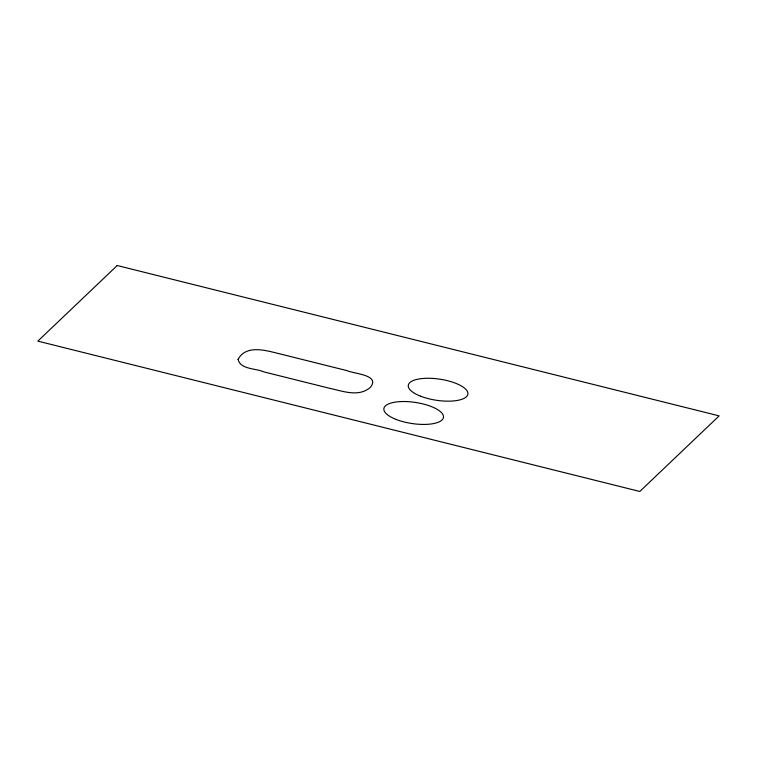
<?xml version="1.0" encoding="UTF-8"?>
<svg xmlns="http://www.w3.org/2000/svg" width="757" height="757" viewBox="0 0 757 757"><rect width="100%" height="100%" fill="white"/><g stroke="black" fill="none" stroke-linecap="round" stroke-linejoin="round"><path stroke-width="1.14" d="M238.077 359.367C240.347 369.653 256.008 368.214 263.9 371.895L328.793 388.104C342.013 390.858 358.506 397.633 370.258 387.452C381.008 374.772 353.292 373.778 347.103 370.656L282.21 354.446C268.517 351.305 246.64 343.375 238.077 359.367M117.203 265.527L37.85 341.123L639.797 491.473L719.15 415.877L117.203 265.527M396.157 419.454A30.1 10.683 8.4 0 0 443.337 417.921A30.1 10.683 8.4 0 0 401.551 401.56A30.1 10.683 8.4 0 0 396.157 419.454M420.58 396.195A30.1 10.683 8.4 0 0 467.75 394.662A30.1 10.683 8.4 0 0 425.973 378.301A30.1 10.683 8.4 0 0 420.58 396.195"/></g></svg>
